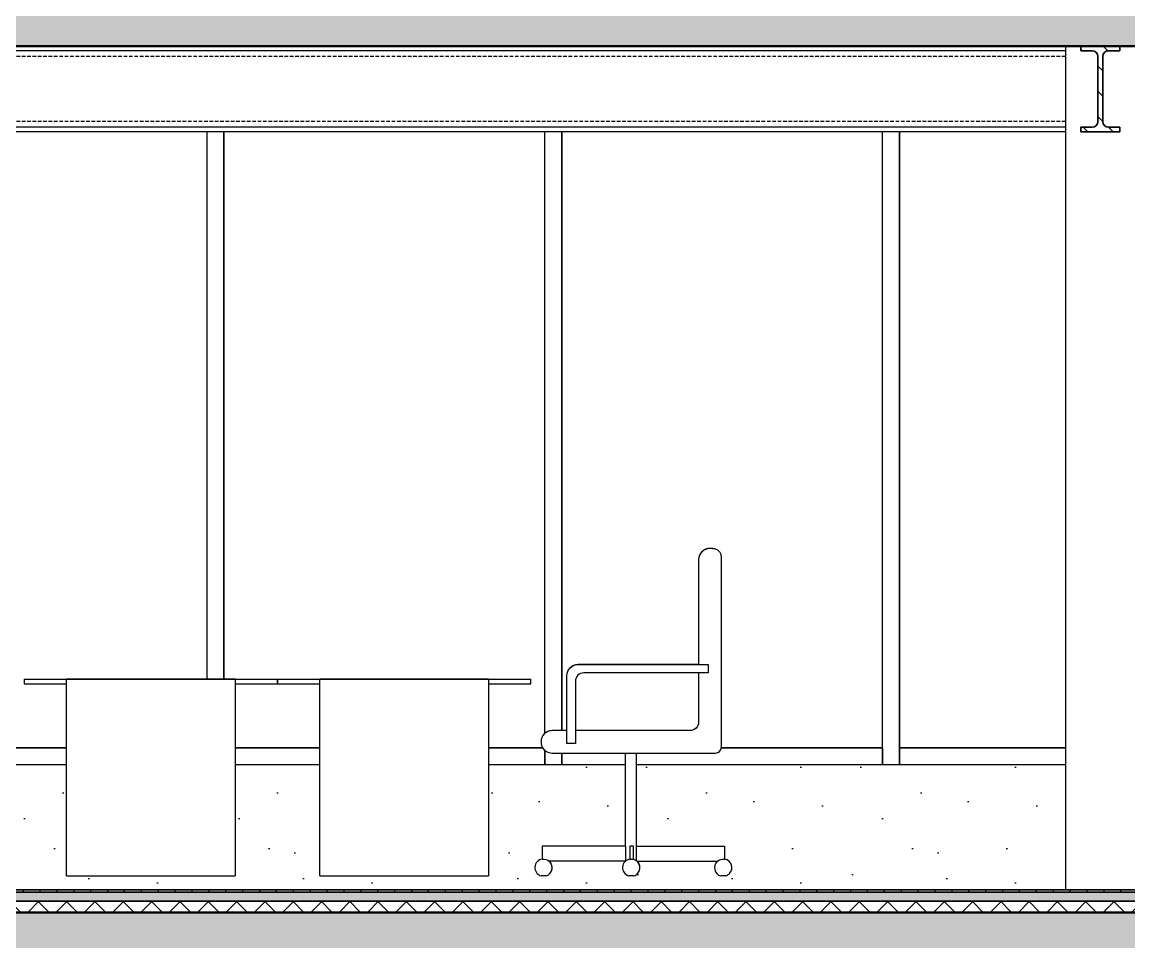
# Model space of a CAD drawing. Header units: millimetres. Extents: x -100 to 224448, y 0 to 22177.
# Drawn here: x 165178 to 169111, y 13416 to 16685 of the extents above; entities that cross this region are included whole.
import ezdxf

# ---------------------------------------------------------------- set-up
doc = ezdxf.new("R2010")
doc.units = ezdxf.units.MM
doc.linetypes.add('DASHED', pattern=[19.05, 12.7, -6.35])
doc.layers.get('0').update_dxf_attribs({"true_color": 0xdfdfdf})
for name, color, linetype in [('Background_0', 7, 'Continuous'), ('Background_GLASS', 161, 'Continuous'), ('Background_WINDOW_FRAME', 253, 'Continuous'), ('Boundary_0', 7, 'Continuous'), ('Boundary_Floor_ Ceramic Tiles', 7, 'Continuous'), ('Boundary_Insulation_ Extruded Polystyrene', 42, 'Continuous'), ('Boundary_Screed', 7, 'Continuous'), ('Elevation_Gypsum Board', 7, 'Continuous'), ('Fill_0', 7, 'Continuous'), ('Fill_Concrete_ Reinforced', 85, 'Continuous'), ('Fill_Floor_ Ceramic Tiles', 251, 'Continuous'), ('Fill_Insulation_ Extruded Polystyrene', 42, 'Continuous'), ('Fill_Screed', 251, 'Continuous'), ('Viewport border', 7, 'Continuous')]:
    doc.layers.add(name, color=color, linetype=linetype)
for name, color, linetype, lineweight in [('Background_Concrete_ Reinforced', 7, 'Continuous', 9), ('Background_Floor_ Ceramic Tiles', 7, 'Continuous', 9), ('Background_Gypsum Board', 7, 'Continuous', 9), ('Background_Insulation_ Extruded Polystyrene', 7, 'Continuous', 9), ('Background_Screed', 7, 'Continuous', 9), ('Boundary_Concrete_ Reinforced', 99, 'Continuous', 50)]:
    doc.layers.add(name, color=color, linetype=linetype, lineweight=lineweight)
doc.layers.add('BIM_ROOM_LINES', color=7, linetype='Continuous', plot=False)
pattern_1 = [(15, (-3002.4, -5250), (287.368, 497.736), [50.8, -355.6]), (105, (-3002.4, -5250), (-497.736, 287.368), [50.8, -355.6]), (150, (-2953.33, -5236.85), (-392.5523, -105.184), [71.842, -502.894]), (15, (-3012.5, -5016.04), (287.368, 497.736), [50.8, -355.6]), (60, (-2981.4, -5034), (-105.184, 392.5523), [35.921, -538.8154]), (150, (-2981.4, -5034), (-392.5523, -105.184), [35.921, -538.8154]), (15, (-2891.6, -4878.46), (287.368, 497.736), [71.842, -334.558]), (60, (-2891.6, -4878.46), (-105.184, 392.5523), [50.8, -523.9364]), (150, (-2822.2, -4859.87), (-392.5523, -105.184), [50.8, -523.9364]), (105, (-2758.8, -5079.55), (-497.736, 287.368), [50.8, -355.6]), (60, (-2758.82, -5079.55), (-105.184, 392.5523), [35.921, -538.8154]), (150, (-2740.86, -5048.44), (-392.5523, -105.184), [35.921, -538.8154]), (15, (-2979.63, -5138.7), (287.368, 497.736), [25.4, -340.36]), (15, (-2711.5, -4961.7), (287.368, 497.736), [25.4, -340.36]), (105, (-2847.33, -4945.5), (-497.736, 287.368), [25.4, -340.36]), (150, (-2739.1, -5153.15), (-392.5523, -105.184), [35.921, -538.8154]), (150, (-2983.15, -4929.3), (-392.5523, -105.184), [35.921, -538.8154]), (60, (-2852.9, -5071.9), (-105.184, 392.5523), [35.921, -538.8154]), (105, (-2880.6, -5164.77), (-497.736, 287.368), [6.35, -400.05]), (105, (-2906.6, -4994.24), (-497.736, 287.368), [6.35, -400.05]), (105, (-2740.65, -4877.46), (-497.736, 287.368), [6.35, -400.05]), (105, (-2678.64, -5084.36), (-497.736, 287.368), [6.35, -400.05])]

# ---------------------------------------------------------------- blocks, each defined once
blk = doc.blocks.new("CC'__section__..%5CMainBuilding.dwg", base_point=(1833.3, -9100))
at = {"layer": 'Elevation_Gypsum Board'}
h = blk.add_hatch(dxfattribs=at)
h.set_pattern_fill('DOTS2', color=256, scale=30, style=0)
h.paths.add_polyline_path([(15462.4, 4945), (15402.4, 4945), (14528.5, 4945), (14528.5, 4655.4), (14840.8, 4655.4), (14840.8, 4610, -0.371494), (14867, 4579.5, -0.18938), (14858.8, 4558.6, -0.133872), (14845, 4550), (14827.4, 4550, -0.555935), (14813.6, 4600.5, -0.016632), (14815.1, 4601.9), (14530.5, 4601.9, -0.206645), (14540.2, 4579.5, -0.189378), (14532, 4558.6, -0.133873), (14518.2, 4550), (14509.4, 4550), (14500.6, 4550, -0.555948), (14486.8, 4600.5, -0.016625), (14488.3, 4601.9), (14218.9, 4601.9, -0.206645), (14228.6, 4579.5, -0.18938), (14220.4, 4558.6, -0.133871), (14206.6, 4550), (14189, 4550, -0.555943), (14175.2, 4600.5, -0.170157), (14193.2, 4610), (14193.2, 4655.4), (14487.4, 4655.4), (14487.4, 4945), (14262.4, 4945), (14202.4, 4945), (14002.4, 4945), (14002.4, 4550), (13402.4, 4550), (13402.4, 4945), (13102.4, 4945), (13102.4, 4550), (12502.4, 4550), (12502.4, 4945), (12017.4, 4945), (12017.4, 4655.4), (12311.6, 4655.4), (12311.6, 4610, -0.371495), (12337.8, 4579.5, -0.18938), (12329.6, 4558.6, -0.133871), (12315.8, 4550), (12298.2, 4550, -0.555935), (12284.4, 4600.5, -0.016633), (12285.9, 4601.9), (12016.5, 4601.9, -0.206645), (12026.2, 4579.5, -0.189378), (12018, 4558.6, -0.133873), (12004.2, 4550), (11995.4, 4550), (11986.6, 4550, -0.555946), (11972.8, 4600.5, -0.016625), (11974.3, 4601.9), (11689.7, 4601.9, -0.206645), (11699.4, 4579.5, -0.18938), (11691.2, 4558.6, -0.13387), (11677.4, 4550), (11659.8, 4550, -0.555942), (11646, 4600.5, -0.170157), (11664, 4610), (11664, 4655.4), (11976.3, 4655.4), (11976.3, 4945), (11862.4, 4945), (11802.4, 4945), (10728.5, 4945), (10728.5, 4655.4), (11040.8, 4655.4), (11040.8, 4610, -0.371495), (11067, 4579.5, -0.18938), (11058.8, 4558.6, -0.13387), (11045, 4550), (11027.4, 4550, -0.555935), (11013.6, 4600.5, -0.01665), (11015.1, 4601.9), (10730.5, 4601.9, -0.206645), (10740.2, 4579.5, -0.189378), (10732, 4558.6, -0.133873), (10718.2, 4550), (10709.4, 4550), (10700.6, 4550, -0.555946), (10686.8, 4600.5, -0.016625), (10688.3, 4601.9), (10418.9, 4601.9, -0.206645), (10428.6, 4579.5, -0.18938), (10420.4, 4558.6, -0.133871), (10406.6, 4550), (10389, 4550, -0.555943), (10375.2, 4600.5, -0.170157), (10393.2, 4610), (10393.2, 4655.4), (10687.4, 4655.4), (10687.4, 4945), (10662.4, 4945), (10602.4, 4945), (10202.4, 4945), (10202.4, 4550), (9941.4, 4550), (9941.4, 4500), (16052.4, 4500), (16052.4, 4945)])
at = {"layer": 'Fill_0', "extrusion": (9.00775e-29, 1.45992e-30, -1)}
h = blk.add_hatch(dxfattribs=at)
h.set_pattern_fill('ANSI31', color=256, scale=20, style=0)
h.set_pattern_definition([(45, (-3002.4, -5250), (-44.90128, 44.90128), [])])
edge = h.paths.add_edge_path()
edge.add_line((-16245.9, 7500), (-16106.9, 7500))
edge.add_line((-16106.9, 7500), (-16106.9, 7483.3))
edge.add_line((-16106.9, 7483.3), (-16147.8, 7483.3))
edge.add_spline(control_points=[(-16147.8, 7483.3), (-16167.7, 7483.3), (-16167.7, 7463.4)], knot_values=[-0.785398, -0.785398, -0.785398, 0.785398, 0.785398, 0.785398], weights=[1, 0.707107, 1], degree=2, periodic=0)
edge.add_line((-16167.7, 7463.4), (-16167.7, 7231.6))
edge.add_spline(control_points=[(-16167.7, 7231.6), (-16167.7, 7211.7), (-16147.8, 7211.7)], knot_values=[-0.785398, -0.785398, -0.785398, 0.785398, 0.785398, 0.785398], weights=[1, 0.707107, 1], degree=2, periodic=0)
edge.add_line((-16147.8, 7211.7), (-16106.9, 7211.7))
edge.add_line((-16106.9, 7211.7), (-16106.9, 7195))
edge.add_line((-16106.9, 7195), (-16245.9, 7195))
edge.add_line((-16245.9, 7195), (-16245.9, 7211.7))
edge.add_line((-16245.9, 7211.7), (-16205, 7211.7))
edge.add_spline(control_points=[(-16205, 7211.7), (-16185.1, 7211.7), (-16185.1, 7231.6)], knot_values=[-0.785398, -0.785398, -0.785398, 0.785398, 0.785398, 0.785398], weights=[1, 0.707107, 1], degree=2, periodic=0)
edge.add_line((-16185.1, 7231.6), (-16185.1, 7463.4))
edge.add_spline(control_points=[(-16185.1, 7463.4), (-16185.1, 7483.3), (-16205, 7483.3)], knot_values=[-0.785398, -0.785398, -0.785398, 0.785398, 0.785398, 0.785398], weights=[1, 0.707107, 1], degree=2, periodic=0)
edge.add_line((-16205, 7483.3), (-16245.9, 7483.3))
edge.add_line((-16245.9, 7483.3), (-16245.9, 7500))
at = {"layer": 'Fill_Concrete_ Reinforced', "extrusion": (0, 0, -1)}
h = blk.add_hatch(dxfattribs=at)
h.set_pattern_fill('CONCRETE1', color=256, scale=20, angle=15, style=0)
h.set_pattern_definition(pattern_1)
h.paths.add_polyline_path([(-21382.4, 7500), (-21382.4, 7670), (-21242.4, 7670), (-3322.4, 7670), (-3182.4, 7670), (-3182.4, 7500)])
h = blk.add_hatch(dxfattribs=at)
h.set_pattern_fill('CONCRETE1', color=256, scale=20, angle=15, style=0)
h.set_pattern_definition(pattern_1)
h.paths.add_polyline_path([(-21382.4, 4250), (-21382.4, 4420), (-21242.4, 4420), (-3322.4, 4420), (-3182.4, 4420), (-3182.4, 4250)])
at = {"layer": 'Fill_Floor_ Ceramic Tiles', "extrusion": (0, 0, -1)}
h = blk.add_hatch(dxfattribs=at)
h.set_pattern_fill('_USER', color=256, scale=60, angle=90, style=0, pattern_type=0)
h.set_pattern_definition([(90, (-3002.4, -5250), (-60, -2e-13), [])])
h.paths.add_polyline_path([(-3322.4, 4500), (-3322.4, 4492), (-21242.4, 4492), (-21242.4, 4500)])
at = {"layer": 'Fill_Insulation_ Extruded Polystyrene', "extrusion": (0, 0, -1)}
h = blk.add_hatch(dxfattribs=at)
h.set_pattern_fill('INSULATION', color=256, scale=20, style=0)
h.set_pattern_definition([(45, (-3002.4, -5250), (-50.28943, 50.28943), []), (135, (-3002.4, -5250), (-50.28943, -50.28943), [])])
h.paths.add_polyline_path([(-3322.4, 4460), (-3322.4, 4420), (-21242.4, 4420), (-21242.4, 4460)])
at = {"layer": 'Fill_Screed', "extrusion": (0, 0, -1)}
h = blk.add_hatch(dxfattribs=at)
h.set_pattern_fill('SCREED', color=256, scale=20, angle=15, style=0)
h.set_pattern_definition([(15, (-3002.4, -5250), (915.6406, 508.3053), [-127, 0, -381, 0]), (15, (-3005.69, -5237.73), (915.6406, 508.3053), [-50.8, 0, -177.8, 0, -91.44, 0, -381, 0]), (15, (-3008.97, -5225.47), (915.6406, 508.3053), [-25.4, 0, -127, 0, -127, 0, -279.4, 0, -91.44, 0]), (15, (-3012.26, -5213.2), (915.6406, 508.3053), [-91.44, 0, -406.4, 0]), (15, (-3015.55, -5200.93), (915.6406, 508.3053), [-304.8, 0, -304.8, 0]), (15, (-3018.84, -5188.66), (915.6406, 508.3053), [-431.8, 0]), (15, (-3022.12, -5176.4), (915.6406, 508.3053), [-127, 0, -558.8, 0]), (15, (-3025.4, -5164.13), (915.6406, 508.3053), [-177.8, 0, -101.6, 0]), (15, (-3028.7, -5151.86), (915.6406, 508.3053), [-254, 0]), (15, (-3035.27, -5127.33), (915.6406, 508.3053), [-35.56, 0, -381, 0, -228.6, 0]), (15, (-3038.56, -5115.06), (915.6406, 508.3053), [-50.8, 0, -5.08, 0, -127, 0]), (15, (-3041.84, -5102.8), (915.6406, 508.3053), [-25.4, 0, -330.2, 0, -381, 0]), (15, (-3045.13, -5090.53), (915.6406, 508.3053), [-254, 0]), (15, (-3048.42, -5078.26), (915.6406, 508.3053), [-127, 0, -533.4, 0]), (15, (-3055, -5053.72), (915.6406, 508.3053), [-609.6, 0]), (15, (-3058.28, -5041.46), (915.6406, 508.3053), [-127, 0, -10.16, 0, -177.8, 0]), (15, (-3061.57, -5029.2), (915.6406, 508.3053), [-35.56, 0, -254, 0, -101.6, 0, -177.8, 0, -203.2, 0]), (15, (-3064.85, -5016.92), (915.6406, 508.3053), [-76.2, 0, -101.6, 0, -254, 0, -10.16, 0, -127, 0]), (15, (-3068.14, -5004.65), (915.6406, 508.3053), [-254, 0])])
h.paths.add_polyline_path([(-3322.4, 4492), (-3322.4, 4460), (-21242.4, 4460), (-21242.4, 4492)])
at = {"linetype": 'DASHED', "extrusion": (0, 1, 0)}
for p, q in [((16052.4, 7463.4), (9941.4, 7463.4)), ((16052.4, 7231.6), (9941.4, 7231.6))]:
    blk.add_line(p, q, dxfattribs=at)
blk.add_line((2834.4, 4500), (21730.4, 4500))
blk.add_line((2834.4, 4500), (21730.4, 4500))
at = {"layer": 'Background_0', "extrusion": (0, 1, 0)}
for p, q in [((16052.4, 7483.3), (9941.4, 7483.3)), ((16052.4, 7500), (16052.4, 4500)), ((16245.9, 7500), (16106.9, 7500)), ((16106.9, 7500), (16106.9, 7483.3)), ((16106.9, 7483.3), (16147.8, 7483.3)), ((16205, 7483.3), (16245.9, 7483.3)), ((16245.9, 7483.3), (16245.9, 7500)), ((16167.7, 7463.4), (16167.7, 7231.6)), ((16185.1, 7231.6), (16185.1, 7463.4)), ((16052.4, 7211.7), (9941.4, 7211.7)), ((16147.8, 7211.7), (16106.9, 7211.7)), ((16106.9, 7211.7), (16106.9, 7195)), ((16245.9, 7211.7), (16205, 7211.7)), ((16245.9, 7195), (16245.9, 7211.7)), ((16052.4, 7195), (9941.4, 7195)), ((16106.9, 7195), (16245.9, 7195)), ((14798.9, 5714.1), (14788.9, 5714.1)), ((14798.9, 5714.1), (14788.9, 5714.1)), ((14798.9, 5714.1), (14788.9, 5714.1)), ((14798.9, 5714.1), (14788.9, 5714.1)), ((14798.9, 5714.1), (14788.9, 5714.1)), ((14798.9, 5714.1), (14788.9, 5714.1)), ((14748.9, 5674.1), (14748.9, 5301.9)), ((14828.9, 5684.1), (14828.9, 5006.9)), ((14828.9, 5684.1), (14828.9, 5006.9)), ((14828.9, 5684.1), (14828.9, 5006.9)), ((14828.9, 5684.1), (14828.9, 5006.9)), ((14828.9, 5684.1), (14828.9, 5006.9)), ((14828.9, 5684.1), (14828.9, 5006.9)), ((14321.1, 5301.9), (14748.9, 5301.9)), ((14321.1, 5301.9), (14748.9, 5301.9)), ((14748.9, 5301.9), (14321.1, 5301.9)), ((14748.9, 5301.9), (14321.1, 5301.9)), ((14321.1, 5301.9), (14748.9, 5301.9)), ((14748.9, 5301.9), (14321.1, 5301.9)), ((14748.9, 5301.9), (14321.1, 5301.9)), ((14748.9, 5301.9), (14321.1, 5301.9)), ((14748.9, 5301.9), (14321.1, 5301.9)), ((14321.1, 5301.9), (14748.9, 5301.9)), ((14321.1, 5301.9), (14748.9, 5301.9)), ((14321.1, 5301.9), (14783.1, 5301.9)), ((14783.1, 5271.9), (14341.1, 5271.9)), ((14748.9, 5271.9), (14748.9, 5096.9)), ((14783.1, 5301.9), (14783.1, 5271.9)), ((12352.4, 5250), (13252.4, 5250)), ((12352.4, 5250), (13252.4, 5250)), ((12352.4, 5250), (12352.4, 5250)), ((12352.4, 5250), (13252.4, 5250)), ((12352.4, 5250), (13252.4, 5250)), ((12352.4, 5250), (13252.4, 5250)), ((12352.4, 5250), (12352.4, 5233)), ((12352.4, 5250), (13252.4, 5250)), ((12352.4, 5233), (12502.4, 5233)), ((12502.4, 4550), (12502.4, 5250)), ((13102.4, 5250), (12502.4, 5250)), ((13102.4, 5250), (12502.4, 5250)), ((12502.4, 5250), (13102.4, 5250)), ((12502.4, 5250), (13102.4, 5250)), ((13102.4, 5250), (12502.4, 5250)), ((13102.4, 5250), (12502.4, 5250)), ((13102.4, 5250), (12502.4, 5250)), ((12502.4, 5250), (13102.4, 5250)), ((12502.4, 5250), (13102.4, 5250)), ((12502.4, 5250), (13102.4, 5250)), ((12502.4, 5250), (13102.4, 5250)), ((13102.4, 5250), (12502.4, 5250)), ((12502.4, 5250), (12502.4, 5250)), ((13102.4, 5250), (13102.4, 5250)), ((13102.4, 5250), (13102.4, 4550)), ((13102.4, 5233), (13102.4, 4550)), ((13102.4, 5233), (13252.4, 5233)), ((13102.4, 5233), (13102.4, 4550)), ((13102.4, 5233), (13102.4, 4550)), ((13102.4, 5233), (13102.4, 4550)), ((13102.4, 5233), (13102.4, 4550)), ((13102.4, 5233), (13102.4, 4550)), ((13102.4, 5233), (13102.4, 4550)), ((13102.4, 5233), (13102.4, 4550)), ((13102.4, 5233), (13102.4, 4550)), ((13102.4, 5233), (13102.4, 4550)), ((13102.4, 5233), (13102.4, 4550)), ((13252.4, 5250), (13252.4, 5250)), ((13252.4, 5250), (14152.4, 5250)), ((13252.4, 5250), (13252.4, 5233)), ((13252.4, 5233), (13252.4, 5250)), ((13252.4, 5250), (13252.4, 5250)), ((13252.4, 5250), (14152.4, 5250)), ((13252.4, 5250), (14152.4, 5250)), ((13252.4, 5250), (14152.4, 5250)), ((13252.4, 5250), (14152.4, 5250)), ((13252.4, 5250), (14152.4, 5250)), ((13252.4, 5233), (13402.4, 5233)), ((14002.4, 5250), (13402.4, 5250)), ((14002.4, 5250), (13402.4, 5250)), ((13402.4, 5250), (14002.4, 5250)), ((14002.4, 5250), (13402.4, 5250)), ((13402.4, 5250), (14002.4, 5250)), ((14002.4, 5250), (13402.4, 5250)), ((13402.4, 5250), (14002.4, 5250)), ((14002.4, 5250), (13402.4, 5250)), ((14002.4, 5250), (13402.4, 5250)), ((13402.4, 5250), (13402.4, 5250)), ((13402.4, 5250), (14002.4, 5250)), ((13402.4, 5250), (14002.4, 5250)), ((13402.4, 5250), (14002.4, 5250)), ((13402.4, 4550), (13402.4, 5250)), ((14002.4, 5250), (14002.4, 5250)), ((14002.4, 5250), (14002.4, 4550)), ((14002.4, 5233), (14002.4, 4550)), ((14002.4, 5233), (14152.4, 5233)), ((14002.4, 5233), (14002.4, 4550)), ((14002.4, 5233), (14002.4, 4550)), ((14002.4, 5233), (14002.4, 4550)), ((14002.4, 5233), (14002.4, 4550)), ((14002.4, 5233), (14002.4, 4550)), ((14002.4, 5233), (14002.4, 4550)), ((14002.4, 5233), (14002.4, 4550)), ((14002.4, 5233), (14002.4, 4550)), ((14002.4, 5233), (14002.4, 4550)), ((14002.4, 5233), (14002.4, 4550)), ((14152.4, 5233), (14152.4, 5250)), ((14152.4, 5233), (14152.4, 5250)), ((14152.4, 5233), (14152.4, 5250)), ((14152.4, 5233), (14152.4, 5250)), ((14152.4, 5233), (14152.4, 5250)), ((14152.4, 5233), (14152.4, 5250)), ((14152.4, 5233), (14152.4, 5233)), ((14281.1, 5021.2), (14281.1, 5261.9)), ((14311.1, 5241.9), (14311.1, 5066.9)), ((14311.1, 5241.9), (14311.1, 5066.9)), ((14311.1, 5241.9), (14311.1, 5066.9)), ((14311.1, 5241.9), (14311.1, 5066.9)), ((14311.1, 5241.9), (14311.1, 5066.9)), ((14311.1, 5241.9), (14311.1, 5021.2)), ((14311.1, 5241.9), (14311.1, 5066.9)), ((14311.1, 5241.9), (14311.1, 5066.9)), ((14311.1, 5241.9), (14311.1, 5066.9)), ((14311.1, 5241.9), (14311.1, 5066.9)), ((14311.1, 5241.9), (14311.1, 5066.9)), ((14311.1, 5241.9), (14311.1, 5066.9)), ((14281.1, 5066.9), (14228.9, 5066.9)), ((14281.1, 5066.9), (14228.9, 5066.9)), ((14281.1, 5066.9), (14228.9, 5066.9)), ((14281.1, 5066.9), (14228.9, 5066.9)), ((14281.1, 5066.9), (14228.9, 5066.9)), ((14281.1, 5066.9), (14228.9, 5066.9)), ((14718.9, 5066.9), (14311.1, 5066.9)), ((14718.9, 5066.9), (14311.1, 5066.9)), ((14718.9, 5066.9), (14311.1, 5066.9)), ((14718.9, 5066.9), (14311.1, 5066.9)), ((14718.9, 5066.9), (14311.1, 5066.9)), ((14718.9, 5066.9), (14311.1, 5066.9)), ((14311.1, 5021.2), (14281.1, 5021.2)), ((14228.9, 4986.9), (14808.9, 4986.9)), ((14487.4, 4986.9), (14487.4, 4655.4)), ((14528.5, 4655.4), (14528.5, 4986.9)), ((14528.5, 4655.4), (14528.5, 4986.9)), ((14528.5, 4655.4), (14528.5, 4986.9)), ((14528.5, 4655.4), (14528.5, 4986.9)), ((14528.5, 4655.4), (14528.5, 4986.9)), ((14528.5, 4655.4), (14528.5, 4986.9)), ((14487.4, 4655.4), (14193.2, 4655.4)), ((14488.9, 4655.4), (14193.2, 4655.4)), ((14487.4, 4655.4), (14193.2, 4655.4)), ((14193.2, 4655.4), (14193.2, 4609.6)), ((14487.4, 4655.4), (14193.2, 4655.4)), ((14487.4, 4655.4), (14193.2, 4655.4)), ((14193.2, 4655.4), (14193.2, 4655.4)), ((14487.4, 4655.4), (14193.2, 4655.4)), ((14488.9, 4655.4), (14488.9, 4602.5)), ((14504.3, 4655.4), (14504.3, 4609.6)), ((14517, 4655.4), (14504.3, 4655.4)), ((14517, 4609), (14517, 4655.4)), ((14527, 4655.4), (14527, 4604.8)), ((14527, 4655.4), (14840.8, 4655.4)), ((14528.5, 4655.4), (14840.8, 4655.4)), ((14528.5, 4655.4), (14840.8, 4655.4)), ((14528.5, 4655.4), (14840.8, 4655.4)), ((14528.5, 4655.4), (14840.8, 4655.4)), ((14528.5, 4655.4), (14840.8, 4655.4)), ((14840.8, 4655.4), (14840.8, 4610)), ((14840.8, 4655.4), (14840.8, 4610)), ((14840.8, 4655.4), (14840.8, 4610)), ((14840.8, 4655.4), (14840.8, 4609.6)), ((14840.8, 4655.4), (14840.8, 4610)), ((14840.8, 4655.4), (14840.8, 4610)), ((14488.3, 4601.9), (14218.3, 4601.9)), ((14517, 4609), (14517, 4609.4)), ((14530.5, 4601.9), (14815.7, 4601.9)), ((14840.8, 4609.6), (14840.8, 4610)), ((12502.4, 4550), (13102.4, 4550)), ((13102.4, 4550), (13102.4, 4550)), ((13402.4, 4550), (14002.4, 4550)), ((14002.4, 4550), (14002.4, 4550)), ((14206.6, 4550), (14189, 4550)), ((14509.4, 4550), (14500.6, 4550)), ((14518.2, 4550), (14509.4, 4550)), ((14845, 4550), (14827.4, 4550))]:
    blk.add_line(p, q, dxfattribs=at)
at = {"layer": 'Background_0', "extrusion": (0, 0, -1)}
for centre, start, end in [((-16147.8, 7463.4), 90, 180), ((-16205, 7463.4), 0, 90), ((-16147.8, 7231.6), 180, 270), ((-16205, 7231.6), 270, 0)]:
    blk.add_arc(centre, 19.9, start, end, dxfattribs=at)
at = {"layer": 'Background_0'}
for centre, radius, start, end in [((14788.9, 5674.1), 40, 90, 180), ((14788.9, 5674.1), 40, 90, 137.1108), ((14788.9, 5674.1), 40, 90, 137.1088), ((14788.9, 5674.1), 40, 90, 137.1088), ((14788.9, 5674.1), 40, 90, 137.1108), ((14788.9, 5674.1), 40, 90, 135), ((14341.1, 5241.9), 30, 90, 180), ((14341.1, 5241.9), 30, 135, 180), ((14341.1, 5241.9), 30, 135, 180), ((14341.1, 5241.9), 30, 135, 180), ((14341.1, 5241.9), 30, 135, 180), ((14341.1, 5241.9), 30, 135, 180), ((14341.1, 5241.9), 30, 135, 180), ((14341.1, 5241.9), 30, 135, 180), ((14341.1, 5241.9), 30, 135, 180), ((14341.1, 5241.9), 30, 135, 180), ((14341.1, 5241.9), 30, 135, 180), ((14341.1, 5241.9), 30, 135, 180), ((14228.9, 5026.9), 40, 90, 270), ((14228.9, 5026.9), 40, 90, 137.1108), ((14228.9, 5026.9), 40, 90, 137.1088), ((14228.9, 5026.9), 40, 90, 137.1088), ((14228.9, 5026.9), 40, 90, 137.1108), ((14228.9, 5026.9), 40, 90, 135), ((14808.9, 5006.9), 20, 270, 0), ((14808.9, 5006.9), 20, 315, 0), ((14808.9, 5006.9), 20, 315, 0), ((14808.9, 5006.9), 20, 315, 0), ((14808.9, 5006.9), 20, 315, 0), ((14808.9, 5006.9), 20, 315, 0), ((14197.8, 4579.5), 30.8, 98.4811, 253.3944), ((14197.8, 4579.5), 30.8, 98.4811, 137.1082), ((14197.8, 4579.5), 30.8, 98.4811, 137.1082), ((14197.8, 4579.5), 30.8, 98.4811, 137.1106), ((14197.8, 4579.5), 30.8, 98.4811, 137.1082), ((14197.8, 4579.5), 30.8, 98.4811, 137.1082), ((14197.8, 4579.5), 30.8, 286.6056, 46.7022), ((14197.8, 4579.5), 30.8, 317.1053, 46.7022), ((14197.8, 4579.5), 30.8, 317.1053, 46.7022), ((14197.8, 4579.5), 30.8, 317.1027, 46.7022), ((14197.8, 4579.5), 30.8, 317.1053, 46.7022), ((14197.8, 4579.5), 30.8, 317.1053, 46.7022), ((14509.4, 4579.5), 30.8, 99.4822, 253.3944), ((14509.4, 4579.5), 30.8, 133.2977, 137.1076), ((14509.4, 4579.5), 30.8, 133.2977, 137.1076), ((14509.4, 4579.5), 30.8, 133.2977, 137.1076), ((14509.4, 4579.5), 30.8, 133.2977, 137.1073), ((14509.4, 4579.5), 30.8, 133.2977, 137.1102), ((14509.4, 4579.5), 30.8, 133.2977, 137.1076), ((14509.4, 4579.5), 30.8, 133.2977, 137.1076), ((14509.4, 4579.5), 30.8, 133.2977, 137.1076), ((14509.4, 4579.5), 30.8, 133.2977, 137.1076), ((14509.4, 4579.5), 30.8, 133.2977, 137.1073), ((14509.4, 4579.5), 30.8, 133.2977, 137.1076), ((14509.4, 4579.5), 30.8, 286.6057, 75.7299), ((14509.4, 4579.5), 30.8, 317.1058, 46.7022), ((14509.4, 4579.5), 30.8, 317.1061, 46.7022), ((14509.4, 4579.5), 30.8, 317.1058, 46.7022), ((14509.4, 4579.5), 30.8, 317.1061, 46.7022), ((14509.4, 4579.5), 30.8, 317.1032, 46.7022), ((14509.4, 4579.5), 30.8, 317.1061, 46.7022), ((14509.4, 4579.5), 30.8, 317.1058, 46.7022), ((14509.4, 4579.5), 30.8, 317.1061, 46.7022), ((14509.4, 4579.5), 30.8, 317.1058, 46.7022), ((14509.4, 4579.5), 30.8, 317.1061, 46.7022), ((14509.4, 4579.5), 30.8, 317.1061, 46.7022), ((14836.2, 4579.5), 30.8, 133.2979, 253.3942), ((14836.2, 4579.5), 30.8, 133.2979, 137.1094), ((14836.2, 4579.5), 30.8, 133.2979, 137.1119), ((14836.2, 4579.5), 30.8, 133.2979, 137.1119), ((14836.2, 4579.5), 30.8, 133.2979, 137.1094), ((14836.2, 4579.5), 30.8, 317.1053, 81.5189), ((14836.2, 4579.5), 30.8, 317.1053, 81.5189), ((14836.2, 4579.5), 30.8, 317.1028, 81.5189), ((14836.2, 4579.5), 30.8, 317.1053, 81.5189), ((14836.2, 4579.5), 30.8, 286.6055, 81.5189), ((14836.2, 4579.5), 30.8, 317.1053, 81.5189)]:
    blk.add_arc(centre, radius, start, end, dxfattribs=at)
at = {"layer": 'Background_0', "extrusion": (2.94008e-15, -5.69819e-17, -1)}
blk.add_arc((-14798.9, 5684.1), 30, 90, 180, dxfattribs=at)
blk.add_arc((-14798.9, 5684.1), 30, 90, 180, dxfattribs=at)
blk.add_arc((-14798.9, 5684.1), 30, 90, 180, dxfattribs=at)
blk.add_arc((-14798.9, 5684.1), 30, 90, 180, dxfattribs=at)
blk.add_arc((-14798.9, 5684.1), 30, 90, 180, dxfattribs=at)
blk.add_arc((-14798.9, 5684.1), 30, 90, 180, dxfattribs=at)
at = {"layer": 'Background_0', "extrusion": (2.90946e-15, -2.63657e-17, -1)}
for centre, radius, start, end in [((-14321.1, 5261.9), 40, 0, 90), ((-14321.1, 5261.9), 40, 42.8926, 90), ((-14321.1, 5261.9), 40, 42.8926, 90), ((-14321.1, 5261.9), 40, 42.8926, 90), ((-14321.1, 5261.9), 40, 42.8906, 90), ((-14321.1, 5261.9), 40, 42.8926, 90), ((-14509.4, 4579.5), 30.5, 80.4121, 104.4312)]:
    blk.add_arc(centre, radius, start, end, dxfattribs=at)
at = {"layer": 'Background_0', "extrusion": (2.90946e-15, -1.4883e-16, -1)}
blk.add_arc((-14321.1, 5261.9), 40, 42.8929, 90, dxfattribs=at)
blk.add_arc((-14321.1, 5261.9), 40, 42.8929, 90, dxfattribs=at)
blk.add_arc((-14321.1, 5261.9), 40, 42.8929, 90, dxfattribs=at)
blk.add_arc((-14321.1, 5261.9), 40, 42.8929, 90, dxfattribs=at)
blk.add_arc((-14321.1, 5261.9), 40, 42.8929, 90, dxfattribs=at)
blk.add_arc((-14321.1, 5261.9), 40, 42.8929, 90, dxfattribs=at)
at = {"layer": 'Background_0', "extrusion": (2.90946e-15, -8.75981e-17, -1)}
for start in [180, 222.8946, 222.896, 222.9014, 222.9, 222.9028]:
    blk.add_arc((-14718.9, 5096.9), 30, start, 270, dxfattribs=at)
at = {"layer": 'Background_0', "extrusion": (2.9707e-15, -2.63657e-17, -1)}
for centre, start, end in [((-14197.8, 4579.5), 81.4007, 132.4489), ((-14836.2, 4579.5), 47.5511, 98.5993)]:
    blk.add_arc(centre, 30.4, start, end, dxfattribs=at)
at = {"layer": 'Background_Concrete_ Reinforced', "extrusion": (0, 1, 0)}
for p, q in [((3182.4, 7500), (21382.4, 7500)), ((21242.4, 4420), (3322.4, 4420))]:
    blk.add_line(p, q, dxfattribs=at)
at = {"layer": 'Background_Floor_ Ceramic Tiles', "extrusion": (0, 1, 0)}
for p, q in [((21242.4, 4500), (3322.4, 4500)), ((3322.4, 4492), (21242.4, 4492))]:
    blk.add_line(p, q, dxfattribs=at)
at = {"layer": 'Background_GLASS', "extrusion": (0, 1, 0)}
for p, q in [((13062.4, 5250), (13062.4, 7195)), ((14262.4, 5066.9), (14262.4, 7195)), ((15462.4, 5005), (15462.4, 7195)), ((12502.4, 5005), (12309.4, 5005)), ((13402.4, 5005), (13102.4, 5005)), ((14195.4, 5005), (14002.4, 5005)), ((15402.4, 5005), (14828.8, 5005)), ((16052.4, 5005), (15462.4, 5005))]:
    blk.add_line(p, q, dxfattribs=at)
at = {"layer": 'Background_Gypsum Board', "extrusion": (0, 1, 0)}
blk.add_line((16052.4, 4500), (9941.4, 4500), dxfattribs=at)
at = {"layer": 'Background_Insulation_ Extruded Polystyrene', "extrusion": (0, 1, 0)}
for p, q in [((21242.4, 4460), (3322.4, 4460)), ((3322.4, 4420), (21242.4, 4420))]:
    blk.add_line(p, q, dxfattribs=at)
at = {"layer": 'Background_Screed', "extrusion": (0, 1, 0)}
for p, q in [((21242.4, 4492), (3322.4, 4492)), ((3322.4, 4460), (21242.4, 4460))]:
    blk.add_line(p, q, dxfattribs=at)
at = {"layer": 'Background_WINDOW_FRAME', "extrusion": (0, 1, 0)}
for p, q in [((13002.4, 5250), (13002.4, 7195)), ((13062.4, 7195), (13062.4, 5250)), ((14202.4, 5056.9), (14202.4, 7195)), ((14262.4, 7195), (14262.4, 5066.9)), ((15402.4, 4945), (15402.4, 7195)), ((15462.4, 7195), (15462.4, 4945)), ((12309.4, 5005), (12502.4, 5005)), ((13102.4, 5005), (13402.4, 5005)), ((14002.4, 5005), (14195.4, 5005)), ((14202.4, 4945), (14202.4, 4997)), ((14202.4, 4997), (14202.4, 4945)), ((14828.8, 5005), (15402.4, 5005)), ((15402.4, 5005), (15402.4, 4945)), ((15462.4, 5005), (16052.4, 5005)), ((15462.4, 4945), (15462.4, 5005)), ((14262.4, 4986.9), (14262.4, 4945)), ((14262.4, 4945), (14262.4, 4986.9)), ((12502.4, 4945), (12017.4, 4945)), ((13402.4, 4945), (13102.4, 4945)), ((14202.4, 4945), (14002.4, 4945)), ((14262.4, 4945), (14202.4, 4945)), ((14487.4, 4945), (14262.4, 4945)), ((15402.4, 4945), (14528.5, 4945)), ((15462.4, 4945), (15402.4, 4945)), ((16052.4, 4945), (15462.4, 4945))]:
    blk.add_line(p, q, dxfattribs=at)
at = {"layer": 'BIM_ROOM_LINES', "extrusion": (0, 1, 0)}
for p, q in [((3334.4, 7500), (21230.4, 7500)), ((21230.4, 4500), (3334.4, 4500)), ((16052.4, 4500), (9941.4, 4500))]:
    blk.add_line(p, q, dxfattribs=at)
at = {"layer": 'Boundary_0', "extrusion": (0, 1, 0)}
for p, q in [((16106.9, 7483.3), (16106.9, 7500)), ((16106.9, 7500), (16245.9, 7500)), ((16147.8, 7483.3), (16106.9, 7483.3)), ((16245.9, 7483.3), (16205, 7483.3)), ((16245.9, 7500), (16245.9, 7483.3)), ((16167.7, 7231.6), (16167.7, 7463.4)), ((16185.1, 7463.4), (16185.1, 7231.6)), ((16106.9, 7195), (16106.9, 7211.7)), ((16106.9, 7211.7), (16147.8, 7211.7)), ((16205, 7211.7), (16245.9, 7211.7)), ((16245.9, 7211.7), (16245.9, 7195)), ((16245.9, 7195), (16106.9, 7195))]:
    blk.add_line(p, q, dxfattribs=at)
at = {"layer": 'Boundary_0'}
for centre, start, end in [((16147.8, 7463.4), 0, 90), ((16205, 7463.4), 90, 180), ((16147.8, 7231.6), 270, 0), ((16205, 7231.6), 180, 270)]:
    blk.add_arc(centre, 19.9, start, end, dxfattribs=at)
at = {"layer": 'Boundary_Concrete_ Reinforced', "extrusion": (0, 1, 0)}
for p, q in [((21382.4, 7500), (3182.4, 7500)), ((3322.4, 4420), (21242.4, 4420))]:
    blk.add_line(p, q, dxfattribs=at)
at = {"layer": 'Boundary_Floor_ Ceramic Tiles', "extrusion": (0, 1, 0)}
for p, q in [((3322.4, 4500), (21242.4, 4500)), ((21242.4, 4492), (3322.4, 4492))]:
    blk.add_line(p, q, dxfattribs=at)
at = {"layer": 'Boundary_Insulation_ Extruded Polystyrene', "extrusion": (0, 1, 0)}
for p, q in [((3322.4, 4460), (21242.4, 4460)), ((21242.4, 4420), (3322.4, 4420))]:
    blk.add_line(p, q, dxfattribs=at)
at = {"layer": 'Boundary_Screed', "extrusion": (0, 1, 0)}
for p, q in [((3322.4, 4492), (21242.4, 4492)), ((21242.4, 4460), (3322.4, 4460))]:
    blk.add_line(p, q, dxfattribs=at)

msp = doc.modelspace()

# ---------------------------------------------------------------- block references
at = {"layer": 'Viewport border'}
msp.add_blockref("CC'__section__..%5CMainBuilding.dwg", (154666.2, 0), dxfattribs=at)

doc.saveas('drawing.dxf')
